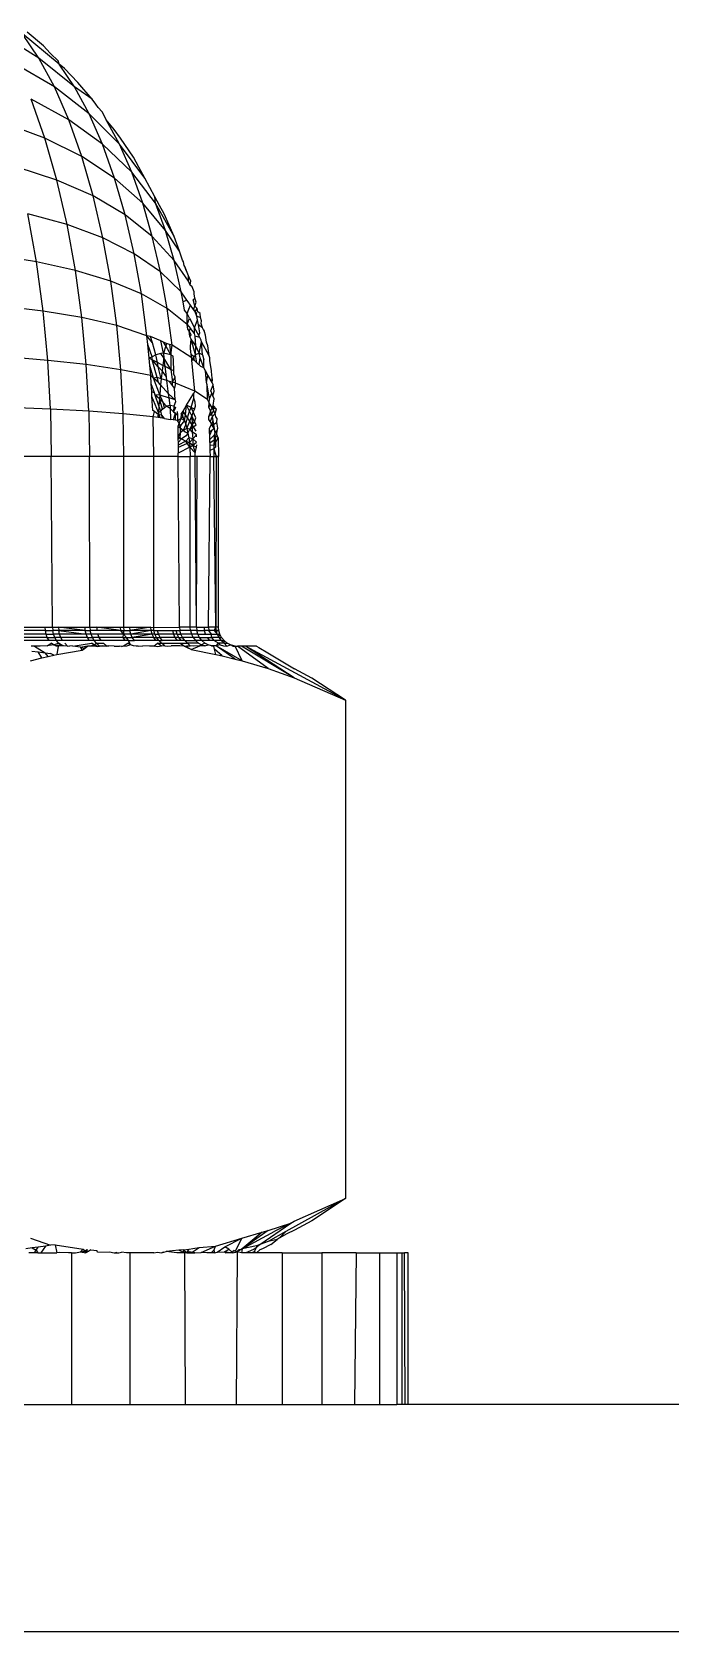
# Model space of a CAD drawing. Header units: millimetres. Extents: x 153 to 4750, y 92 to 3343.
# Drawn here: x 479.92 to 488.35, y 1073.62 to 1094.71 of the extents above; entities that cross this region are included whole.
import ezdxf

# ---------------------------------------------------------------- set-up
doc = ezdxf.new("R2010")
doc.units = ezdxf.units.MM

msp = doc.modelspace()

# ---------------------------------------------------------------- linework, layer by layer
for p, q in [((480.01, 1094.37), (479.487, 1094.692)), ((480.01, 1094.37), (479.791, 1094.692)), ((480.281, 1094.288), (479.791, 1094.692)), ((480.071, 1094.529), (479.857, 1094.713)), ((480.216, 1093.989), (480.01, 1094.37)), ((480.483, 1093.989), (480.01, 1094.37)), ((480.161, 1094.433), (480.071, 1094.529)), ((480.271, 1094.33), (480.161, 1094.433)), ((480.216, 1093.989), (479.706, 1094.288)), ((480.281, 1094.288), (480.271, 1094.33)), ((480.483, 1093.989), (480.281, 1094.288)), ((480.352, 1094.23), (480.281, 1094.288)), ((480.352, 1094.23), (480.524, 1094.047)), ((480.407, 1093.554), (480.216, 1093.989)), ((480.675, 1093.636), (480.216, 1093.989)), ((480.675, 1093.636), (480.483, 1093.989)), ((480.715, 1093.826), (480.483, 1093.989)), ((480.715, 1093.826), (480.524, 1094.047)), ((480.092, 1093.315), (479.909, 1093.826)), ((480.407, 1093.554), (479.909, 1093.826)), ((480.762, 1093.764), (480.715, 1093.826)), ((480.793, 1093.72), (480.762, 1093.764)), ((480.845, 1093.66), (480.793, 1093.72)), ((480.092, 1093.315), (479.559, 1093.511)), ((480.579, 1093.072), (480.407, 1093.554)), ((480.852, 1093.233), (480.407, 1093.554)), ((480.852, 1093.233), (480.675, 1093.636)), ((481.074, 1093.233), (480.675, 1093.636)), ((480.871, 1093.612), (480.845, 1093.66)), ((480.9, 1093.554), (480.871, 1093.612)), ((481.074, 1093.233), (480.9, 1093.554)), ((481.006, 1093.427), (480.9, 1093.554)), ((480.251, 1092.761), (480.092, 1093.315)), ((480.579, 1093.072), (480.092, 1093.315)), ((481.088, 1093.315), (481.006, 1093.427)), ((481.259, 1093.061), (481.088, 1093.315)), ((481.011, 1092.786), (480.852, 1093.233)), ((481.236, 1092.866), (480.852, 1093.233)), ((481.236, 1092.866), (481.074, 1093.233)), ((481.408, 1092.786), (481.074, 1093.233)), ((480.251, 1092.761), (479.726, 1092.932)), ((480.73, 1092.551), (480.579, 1093.072)), ((481.011, 1092.786), (480.579, 1093.072)), ((481.331, 1092.932), (481.259, 1093.061)), ((481.408, 1092.786), (481.331, 1092.932)), ((480.387, 1092.175), (480.251, 1092.761)), ((480.73, 1092.551), (480.251, 1092.761)), ((481.151, 1092.302), (481.011, 1092.786)), ((481.381, 1092.458), (481.011, 1092.786)), ((481.381, 1092.458), (481.236, 1092.866)), ((481.551, 1092.458), (481.236, 1092.866)), ((481.543, 1092.538), (481.408, 1092.786)), ((480.857, 1091.999), (480.73, 1092.551)), ((481.151, 1092.302), (480.73, 1092.551)), ((481.508, 1092.018), (481.381, 1092.458)), ((481.681, 1092.095), (481.381, 1092.458)), ((481.551, 1092.458), (481.543, 1092.538)), ((481.603, 1092.427), (481.543, 1092.538)), ((481.681, 1092.095), (481.551, 1092.458)), ((481.795, 1092.018), (481.551, 1092.458)), ((479.982, 1091.682), (479.868, 1092.318)), ((480.387, 1092.175), (479.868, 1092.318)), ((481.269, 1091.79), (481.151, 1092.302)), ((481.508, 1092.018), (481.151, 1092.302)), ((481.663, 1092.318), (481.603, 1092.427)), ((481.795, 1092.018), (481.663, 1092.318)), ((480.496, 1091.568), (480.387, 1092.175)), ((480.857, 1091.999), (480.387, 1092.175)), ((481.794, 1091.702), (481.681, 1092.095)), ((481.865, 1091.824), (481.681, 1092.095)), ((480.96, 1091.426), (480.857, 1091.999)), ((481.269, 1091.79), (480.857, 1091.999)), ((481.616, 1091.551), (481.508, 1092.018)), ((481.794, 1091.702), (481.508, 1092.018)), ((481.865, 1091.824), (481.795, 1092.018)), ((481.907, 1091.706), (481.865, 1091.824)), ((479.982, 1091.682), (479.43, 1091.77)), ((480.07, 1091.034), (479.982, 1091.682)), ((480.496, 1091.568), (479.982, 1091.682)), ((481.365, 1091.259), (481.269, 1091.79)), ((481.616, 1091.551), (481.269, 1091.79)), ((481.89, 1091.287), (481.794, 1091.702)), ((481.987, 1091.426), (481.794, 1091.702)), ((481.921, 1091.682), (481.907, 1091.706)), ((481.926, 1091.636), (481.921, 1091.682)), ((481.941, 1091.614), (481.926, 1091.636)), ((481.966, 1091.544), (481.941, 1091.614)), ((481.95, 1091.581), (481.941, 1091.614)), ((480.579, 1090.949), (480.496, 1091.568)), ((480.96, 1091.426), (480.496, 1091.568)), ((481.039, 1090.843), (480.96, 1091.426)), ((481.365, 1091.259), (480.96, 1091.426)), ((481.703, 1091.068), (481.616, 1091.551)), ((481.89, 1091.287), (481.616, 1091.551)), ((481.966, 1091.544), (481.95, 1091.581)), ((481.985, 1091.499), (481.966, 1091.544)), ((482.014, 1091.426), (481.985, 1091.499)), ((481.987, 1091.426), (481.985, 1091.499)), ((482.009, 1091.374), (481.987, 1091.426)), ((482.009, 1091.374), (482.014, 1091.426)), ((481.437, 1090.709), (481.365, 1091.259)), ((481.703, 1091.068), (481.365, 1091.259)), ((481.914, 1091.156), (481.89, 1091.287)), ((481.937, 1091.219), (481.89, 1091.287)), ((481.963, 1091.179), (481.937, 1091.219)), ((482.035, 1091.352), (482.009, 1091.374)), ((482.058, 1091.287), (482.035, 1091.352)), ((482.047, 1091.181), (482.069, 1091.202)), ((482.058, 1091.259), (482.058, 1091.287)), ((482.069, 1091.202), (482.058, 1091.259)), ((482.088, 1091.151), (482.069, 1091.202)), ((480.07, 1091.034), (479.52, 1091.1)), ((480.13, 1090.384), (480.07, 1091.034)), ((480.579, 1090.949), (480.07, 1091.034)), ((481.768, 1090.584), (481.703, 1091.068)), ((481.968, 1090.856), (481.703, 1091.068)), ((481.963, 1091.179), (481.914, 1091.156)), ((481.934, 1091.045), (481.914, 1091.156)), ((481.967, 1091.001), (481.934, 1091.045)), ((481.982, 1091.154), (481.963, 1091.179)), ((481.967, 1091.001), (481.99, 1091.06)), ((482, 1090.939), (481.967, 1091.001)), ((481.968, 1090.856), (481.967, 1091.001)), ((482.011, 1091.113), (481.982, 1091.154)), ((481.99, 1091.06), (482.011, 1091.113)), ((482.051, 1091.055), (482.011, 1091.113)), ((482.053, 1091.156), (482.047, 1091.181)), ((482.051, 1091.055), (482.07, 1091.1)), ((482.051, 1091.055), (482.074, 1091.022)), ((482.089, 1091.001), (482.051, 1091.055)), ((482.07, 1091.1), (482.053, 1091.156)), ((482.07, 1091.1), (482.088, 1091.151)), ((482.098, 1091.068), (482.07, 1091.1)), ((482.074, 1091.022), (482.098, 1091.068)), ((482.096, 1090.961), (482.074, 1091.022)), ((482.074, 1091.022), (482.089, 1091.001)), ((482.096, 1090.961), (482.089, 1091.001)), ((482.11, 1091.024), (482.098, 1091.068)), ((482.14, 1091.001), (482.11, 1091.024)), ((482.141, 1090.949), (482.14, 1091.001)), ((480.637, 1090.328), (480.579, 1090.949)), ((481.039, 1090.843), (480.579, 1090.949)), ((481.093, 1090.258), (481.039, 1090.843)), ((481.437, 1090.709), (481.039, 1090.843)), ((481.968, 1090.856), (482, 1090.939)), ((481.976, 1090.795), (481.968, 1090.856)), ((481.968, 1090.856), (482.011, 1090.803)), ((481.993, 1090.771), (481.976, 1090.795)), ((481.993, 1090.771), (482.011, 1090.803)), ((482.001, 1090.698), (481.993, 1090.771)), ((482.018, 1090.718), (481.993, 1090.771)), ((482, 1090.939), (482.066, 1090.814)), ((482.064, 1090.738), (482.011, 1090.803)), ((482.064, 1090.738), (482.066, 1090.814)), ((482.066, 1090.814), (482.104, 1090.918)), ((482.12, 1090.712), (482.066, 1090.814)), ((482.104, 1090.918), (482.096, 1090.961)), ((482.141, 1090.949), (482.096, 1090.961)), ((482.116, 1090.851), (482.104, 1090.918)), ((482.171, 1090.811), (482.116, 1090.851)), ((482.134, 1090.748), (482.116, 1090.851)), ((482.155, 1090.906), (482.141, 1090.949)), ((482.154, 1090.868), (482.155, 1090.906)), ((482.171, 1090.811), (482.154, 1090.868)), ((482.196, 1090.758), (482.171, 1090.811)), ((482.208, 1090.718), (482.19, 1090.786)), ((481.51, 1090.614), (481.437, 1090.709)), ((481.486, 1090.697), (481.437, 1090.709)), ((481.449, 1090.593), (481.437, 1090.709)), ((481.505, 1090.428), (481.449, 1090.593)), ((481.466, 1090.411), (481.449, 1090.593)), ((481.51, 1090.614), (481.486, 1090.697)), ((481.62, 1090.639), (481.486, 1090.697)), ((481.556, 1090.458), (481.51, 1090.614)), ((481.654, 1090.48), (481.62, 1090.639)), ((481.655, 1090.624), (481.62, 1090.639)), ((481.688, 1090.575), (481.654, 1090.48)), ((481.688, 1090.575), (481.655, 1090.624)), ((481.694, 1090.607), (481.655, 1090.624)), ((481.694, 1090.607), (481.688, 1090.575)), ((481.752, 1090.458), (481.688, 1090.575)), ((481.733, 1090.591), (481.694, 1090.607)), ((481.733, 1090.591), (481.752, 1090.458)), ((481.768, 1090.584), (481.733, 1090.591)), ((481.752, 1090.458), (481.768, 1090.584)), ((482.027, 1090.416), (481.768, 1090.584)), ((482.001, 1090.698), (482.018, 1090.718)), ((482.022, 1090.663), (482.001, 1090.698)), ((482.01, 1090.542), (482.012, 1090.568)), ((482.012, 1090.568), (482.022, 1090.663)), ((482.081, 1090.575), (482.022, 1090.663)), ((482.077, 1090.458), (482.022, 1090.663)), ((482.073, 1090.701), (482.064, 1090.738)), ((482.081, 1090.575), (482.073, 1090.701)), ((482.135, 1090.683), (482.073, 1090.701)), ((482.077, 1090.458), (482.081, 1090.575)), ((482.124, 1090.48), (482.081, 1090.575)), ((482.12, 1090.712), (482.134, 1090.748)), ((482.135, 1090.683), (482.12, 1090.712)), ((482.152, 1090.652), (482.12, 1090.712)), ((482.124, 1090.48), (482.156, 1090.626)), ((482.152, 1090.652), (482.135, 1090.683)), ((482.156, 1090.626), (482.152, 1090.652)), ((482.171, 1090.458), (482.156, 1090.626)), ((482.256, 1090.445), (482.156, 1090.626)), ((482.208, 1090.718), (482.196, 1090.758)), ((482.224, 1090.623), (482.208, 1090.718)), ((482.238, 1090.575), (482.224, 1090.623)), ((482.256, 1090.445), (482.238, 1090.575)), ((480.13, 1090.384), (479.582, 1090.428)), ((480.165, 1089.742), (480.13, 1090.384)), ((480.637, 1090.328), (480.13, 1090.384)), ((481.505, 1090.428), (481.466, 1090.411)), ((481.506, 1090.391), (481.466, 1090.411)), ((481.475, 1090.316), (481.466, 1090.411)), ((481.556, 1090.458), (481.505, 1090.428)), ((481.506, 1090.391), (481.505, 1090.428)), ((481.576, 1090.354), (481.506, 1090.391)), ((481.587, 1090.3), (481.506, 1090.391)), ((481.572, 1090.156), (481.506, 1090.391)), ((481.618, 1090.472), (481.556, 1090.458)), ((481.576, 1090.354), (481.556, 1090.458)), ((481.647, 1090.318), (481.576, 1090.354)), ((481.587, 1090.3), (481.576, 1090.354)), ((481.654, 1090.48), (481.618, 1090.472)), ((481.661, 1090.416), (481.618, 1090.472)), ((481.661, 1090.416), (481.647, 1090.318)), ((481.752, 1090.458), (481.654, 1090.48)), ((481.654, 1090.48), (481.661, 1090.416)), ((481.751, 1090.265), (481.661, 1090.416)), ((481.676, 1090.303), (481.661, 1090.416)), ((481.752, 1090.458), (481.751, 1090.265)), ((481.782, 1090.44), (481.752, 1090.458)), ((481.787, 1090.381), (481.782, 1090.44)), ((481.79, 1090.245), (481.787, 1090.381)), ((482.021, 1090.463), (482.01, 1090.542)), ((482.053, 1090.428), (482.021, 1090.463)), ((482.027, 1090.416), (482.021, 1090.463)), ((482.03, 1090.386), (482.027, 1090.416)), ((482.053, 1090.428), (482.03, 1090.386)), ((482.068, 1089.976), (482.03, 1090.386)), ((482.062, 1090.383), (482.03, 1090.386)), ((482.077, 1090.458), (482.053, 1090.428)), ((482.062, 1090.383), (482.053, 1090.428)), ((482.095, 1090.352), (482.062, 1090.383)), ((482.124, 1090.48), (482.077, 1090.458)), ((482.095, 1090.352), (482.077, 1090.458)), ((482.148, 1090.302), (482.095, 1090.352)), ((482.171, 1090.458), (482.124, 1090.48)), ((482.137, 1090.416), (482.124, 1090.48)), ((482.124, 1090.324), (482.137, 1090.416)), ((482.188, 1090.287), (482.137, 1090.416)), ((482.171, 1090.458), (482.188, 1090.39)), ((482.188, 1090.287), (482.188, 1090.39)), ((482.264, 1090.416), (482.256, 1090.445)), ((482.267, 1090.384), (482.264, 1090.416)), ((482.288, 1090.245), (482.267, 1090.384)), ((480.67, 1089.714), (480.637, 1090.328)), ((481.093, 1090.258), (480.637, 1090.328)), ((481.124, 1089.68), (481.093, 1090.258)), ((481.488, 1090.182), (481.093, 1090.258)), ((481.524, 1090.149), (481.475, 1090.316)), ((481.488, 1090.182), (481.475, 1090.316)), ((481.524, 1090.149), (481.488, 1090.182)), ((481.494, 1090.074), (481.488, 1090.182)), ((481.572, 1090.156), (481.524, 1090.149)), ((481.588, 1090.09), (481.524, 1090.149)), ((481.606, 1089.931), (481.524, 1090.149)), ((481.625, 1090.139), (481.572, 1090.156)), ((481.588, 1090.09), (481.572, 1090.156)), ((481.637, 1090.245), (481.587, 1090.3)), ((481.625, 1090.139), (481.587, 1090.3)), ((481.625, 1090.139), (481.617, 1090.063)), ((481.637, 1090.245), (481.625, 1090.139)), ((481.7, 1090.116), (481.625, 1090.139)), ((481.647, 1090.318), (481.637, 1090.245)), ((481.694, 1090.165), (481.637, 1090.245)), ((481.676, 1090.303), (481.647, 1090.318)), ((481.694, 1090.165), (481.676, 1090.303)), ((481.751, 1090.265), (481.676, 1090.303)), ((481.7, 1090.116), (481.694, 1090.165)), ((481.79, 1090.245), (481.751, 1090.265)), ((481.751, 1090.265), (481.772, 1090.094)), ((481.772, 1090.094), (481.807, 1090.166)), ((481.792, 1090.197), (481.79, 1090.245)), ((481.807, 1090.166), (481.792, 1090.197)), ((481.815, 1090.081), (481.807, 1090.166)), ((482.148, 1090.302), (482.124, 1090.324)), ((482.188, 1090.287), (482.148, 1090.302)), ((482.208, 1090.245), (482.188, 1090.287)), ((482.239, 1090.189), (482.208, 1090.245)), ((482.222, 1090.092), (482.208, 1090.245)), ((482.222, 1090.092), (482.239, 1090.189)), ((482.295, 1090.09), (482.239, 1090.189)), ((482.294, 1090.186), (482.288, 1090.245)), ((482.298, 1090.159), (482.294, 1090.186)), ((482.301, 1090.132), (482.294, 1090.186)), ((482.295, 1090.09), (482.298, 1090.159)), ((482.295, 1090.09), (482.301, 1090.132)), ((481.5, 1089.968), (481.494, 1090.074)), ((481.535, 1089.955), (481.494, 1090.074)), ((481.535, 1089.955), (481.5, 1089.968)), ((481.503, 1089.905), (481.5, 1089.968)), ((481.545, 1089.926), (481.535, 1089.955)), ((481.606, 1089.931), (481.545, 1089.926)), ((481.601, 1089.875), (481.545, 1089.926)), ((481.595, 1089.782), (481.545, 1089.926)), ((481.617, 1090.063), (481.588, 1090.09)), ((481.606, 1089.931), (481.601, 1089.875)), ((481.617, 1090.063), (481.606, 1089.931)), ((481.652, 1089.829), (481.606, 1089.931)), ((481.606, 1089.931), (481.729, 1089.889)), ((481.617, 1090.063), (481.722, 1089.943)), ((481.736, 1090.105), (481.7, 1090.116)), ((481.722, 1089.943), (481.7, 1090.116)), ((481.807, 1089.862), (481.722, 1089.943)), ((481.729, 1089.889), (481.722, 1089.943)), ((481.775, 1090.051), (481.736, 1090.105)), ((481.772, 1090.094), (481.736, 1090.105)), ((481.775, 1090.051), (481.772, 1090.094)), ((481.815, 1090.081), (481.772, 1090.094)), ((481.8, 1090.015), (481.775, 1090.051)), ((481.815, 1090.081), (481.8, 1090.015)), ((481.807, 1089.862), (481.8, 1090.015)), ((482.068, 1089.976), (481.815, 1090.081)), ((481.959, 1089.791), (482.053, 1089.95)), ((482.068, 1089.976), (482.053, 1089.95)), ((482.056, 1089.887), (482.053, 1089.95)), ((482.234, 1089.869), (482.068, 1089.976)), ((482.229, 1090.063), (482.222, 1090.092)), ((482.262, 1089.875), (482.229, 1090.063)), ((482.234, 1089.869), (482.229, 1090.063)), ((482.262, 1089.875), (482.291, 1089.953)), ((482.278, 1089.981), (482.308, 1090.063)), ((482.291, 1089.953), (482.278, 1089.981)), ((482.306, 1089.917), (482.291, 1089.953)), ((482.308, 1090.063), (482.295, 1090.09)), ((482.306, 1089.917), (482.324, 1089.976)), ((482.324, 1089.875), (482.306, 1089.917)), ((482.324, 1089.976), (482.308, 1090.063)), ((480.165, 1089.742), (479.618, 1089.764)), ((480.165, 1089.742), (480.176, 1089.116)), ((480.67, 1089.714), (480.165, 1089.742)), ((480.67, 1089.714), (480.681, 1089.116)), ((481.124, 1089.68), (480.67, 1089.714)), ((481.589, 1089.694), (481.503, 1089.905)), ((481.513, 1089.724), (481.503, 1089.905)), ((481.538, 1089.71), (481.513, 1089.724)), ((481.517, 1089.639), (481.538, 1089.71)), ((481.588, 1089.666), (481.538, 1089.71)), ((481.595, 1089.782), (481.589, 1089.694)), ((481.589, 1089.694), (481.619, 1089.714)), ((481.601, 1089.875), (481.595, 1089.782)), ((481.619, 1089.714), (481.595, 1089.782)), ((481.652, 1089.829), (481.601, 1089.875)), ((481.643, 1089.742), (481.601, 1089.875)), ((481.619, 1089.714), (481.643, 1089.742)), ((481.632, 1089.661), (481.619, 1089.714)), ((481.643, 1089.742), (481.668, 1089.764)), ((481.693, 1089.778), (481.652, 1089.829)), ((481.668, 1089.764), (481.652, 1089.829)), ((481.668, 1089.764), (481.693, 1089.778)), ((481.741, 1089.789), (481.693, 1089.778)), ((481.743, 1089.747), (481.693, 1089.778)), ((481.741, 1089.789), (481.729, 1089.889)), ((481.807, 1089.862), (481.729, 1089.889)), ((481.79, 1089.778), (481.741, 1089.789)), ((481.741, 1089.789), (481.743, 1089.747)), ((481.743, 1089.747), (481.749, 1089.606)), ((481.787, 1089.706), (481.743, 1089.747)), ((481.79, 1089.778), (481.787, 1089.706)), ((481.814, 1089.764), (481.787, 1089.706)), ((481.787, 1089.706), (481.81, 1089.686)), ((481.838, 1089.66), (481.787, 1089.706)), ((481.813, 1089.837), (481.79, 1089.778)), ((481.79, 1089.778), (481.814, 1089.764)), ((481.807, 1089.862), (481.813, 1089.837)), ((481.835, 1089.708), (481.838, 1089.66)), ((481.889, 1089.673), (481.914, 1089.714)), ((481.909, 1089.639), (481.914, 1089.714)), ((481.914, 1089.714), (481.959, 1089.791)), ((481.946, 1089.666), (481.914, 1089.714)), ((481.946, 1089.666), (481.959, 1089.791)), ((482.019, 1089.763), (481.959, 1089.791)), ((481.996, 1089.715), (481.959, 1089.791)), ((481.972, 1089.626), (481.996, 1089.715)), ((481.996, 1089.715), (482.019, 1089.763)), ((482.027, 1089.651), (481.996, 1089.715)), ((482.019, 1089.763), (482.056, 1089.887)), ((482.062, 1089.742), (482.019, 1089.763)), ((482.046, 1089.703), (482.019, 1089.763)), ((482.062, 1089.742), (482.046, 1089.703)), ((482.073, 1089.834), (482.056, 1089.887)), ((482.062, 1089.742), (482.075, 1089.78)), ((482.075, 1089.78), (482.073, 1089.834)), ((482.258, 1089.825), (482.234, 1089.869)), ((482.275, 1089.714), (482.251, 1089.646)), ((482.252, 1089.764), (482.258, 1089.825)), ((482.252, 1089.764), (482.271, 1089.802)), ((482.252, 1089.764), (482.275, 1089.714)), ((482.258, 1089.825), (482.262, 1089.875)), ((482.271, 1089.802), (482.258, 1089.825)), ((482.295, 1089.759), (482.271, 1089.802)), ((482.275, 1089.714), (482.295, 1089.759)), ((482.275, 1089.714), (482.287, 1089.68)), ((482.287, 1089.68), (482.319, 1089.715)), ((482.295, 1089.759), (482.308, 1089.79)), ((482.352, 1089.742), (482.295, 1089.759)), ((482.319, 1089.715), (482.295, 1089.759)), ((482.308, 1089.79), (482.324, 1089.875)), ((482.319, 1089.715), (482.308, 1089.79)), ((482.352, 1089.742), (482.308, 1089.79)), ((482.336, 1089.683), (482.319, 1089.715)), ((482.336, 1089.683), (482.352, 1089.742)), ((481.134, 1089.116), (481.124, 1089.68)), ((481.517, 1089.639), (481.124, 1089.68)), ((481.527, 1089.116), (481.517, 1089.639)), ((481.586, 1089.629), (481.517, 1089.639)), ((481.586, 1089.629), (481.589, 1089.694)), ((481.588, 1089.666), (481.586, 1089.629)), ((481.612, 1089.625), (481.586, 1089.629)), ((481.588, 1089.666), (481.589, 1089.694)), ((481.632, 1089.661), (481.588, 1089.666)), ((481.612, 1089.625), (481.589, 1089.694)), ((481.642, 1089.621), (481.612, 1089.625)), ((481.642, 1089.621), (481.632, 1089.661)), ((481.668, 1089.617), (481.632, 1089.661)), ((481.668, 1089.617), (481.642, 1089.621)), ((481.668, 1089.617), (481.749, 1089.606)), ((481.784, 1089.6), (481.749, 1089.606)), ((481.81, 1089.686), (481.784, 1089.6)), ((481.842, 1089.592), (481.784, 1089.6)), ((481.81, 1089.686), (481.811, 1089.597)), ((481.81, 1089.686), (481.838, 1089.66)), ((481.838, 1089.66), (481.842, 1089.592)), ((481.842, 1089.592), (481.885, 1089.618)), ((481.862, 1089.554), (481.842, 1089.592)), ((481.862, 1089.554), (481.843, 1089.513)), ((481.877, 1089.491), (481.843, 1089.513)), ((481.843, 1089.513), (481.846, 1089.375)), ((481.885, 1089.618), (481.862, 1089.554)), ((481.862, 1089.554), (481.877, 1089.491)), ((481.879, 1089.524), (481.877, 1089.491)), ((481.93, 1089.592), (481.879, 1089.524)), ((481.889, 1089.673), (481.885, 1089.618)), ((481.909, 1089.639), (481.885, 1089.618)), ((481.93, 1089.592), (481.885, 1089.618)), ((481.889, 1089.673), (481.909, 1089.639)), ((481.909, 1089.639), (481.93, 1089.592)), ((481.948, 1089.54), (481.914, 1089.459)), ((481.93, 1089.592), (481.946, 1089.666)), ((481.93, 1089.592), (481.948, 1089.54)), ((481.972, 1089.626), (481.946, 1089.666)), ((481.948, 1089.54), (481.972, 1089.626)), ((481.948, 1089.54), (481.964, 1089.484)), ((481.964, 1089.484), (482.001, 1089.582)), ((482.001, 1089.582), (481.972, 1089.626)), ((482.001, 1089.582), (482.027, 1089.651)), ((482.033, 1089.533), (482.001, 1089.582)), ((482.004, 1089.476), (482.084, 1089.534)), ((482.004, 1089.476), (482.033, 1089.533)), ((482.046, 1089.703), (482.027, 1089.651)), ((482.065, 1089.573), (482.027, 1089.651)), ((482.027, 1089.651), (482.033, 1089.533)), ((482.033, 1089.533), (482.065, 1089.573)), ((482.033, 1089.533), (482.033, 1089.442)), ((482.087, 1089.451), (482.033, 1089.533)), ((482.081, 1089.625), (482.046, 1089.703)), ((482.065, 1089.573), (482.081, 1089.625)), ((482.084, 1089.534), (482.065, 1089.573)), ((482.251, 1089.646), (482.287, 1089.68)), ((482.253, 1089.604), (482.251, 1089.646)), ((482.269, 1089.577), (482.253, 1089.604)), ((482.288, 1089.544), (482.257, 1089.487)), ((482.297, 1089.639), (482.269, 1089.577)), ((482.288, 1089.544), (482.269, 1089.577)), ((482.287, 1089.68), (482.297, 1089.639)), ((482.307, 1089.592), (482.288, 1089.544)), ((482.323, 1089.484), (482.288, 1089.544)), ((482.316, 1089.54), (482.288, 1089.544)), ((482.297, 1089.639), (482.336, 1089.683)), ((482.297, 1089.639), (482.307, 1089.592)), ((482.307, 1089.592), (482.316, 1089.54)), ((482.31, 1089.507), (482.316, 1089.54)), ((482.323, 1089.484), (482.31, 1089.507)), ((482.316, 1089.54), (482.357, 1089.567)), ((482.316, 1089.54), (482.323, 1089.484)), ((482.345, 1089.637), (482.336, 1089.683)), ((482.363, 1089.618), (482.345, 1089.637)), ((482.357, 1089.567), (482.363, 1089.618)), ((482.371, 1089.491), (482.357, 1089.567)), ((481.874, 1089.426), (481.846, 1089.375)), ((481.846, 1089.375), (481.871, 1089.364)), ((481.846, 1089.375), (481.846, 1089.345)), ((481.846, 1089.345), (481.871, 1089.364)), ((481.846, 1089.345), (481.847, 1089.301)), ((481.894, 1089.351), (481.847, 1089.301)), ((481.847, 1089.301), (481.848, 1089.264)), ((481.95, 1089.319), (481.848, 1089.264)), ((481.997, 1089.301), (481.848, 1089.233)), ((481.874, 1089.426), (481.871, 1089.364)), ((481.871, 1089.364), (481.894, 1089.351)), ((481.877, 1089.491), (481.874, 1089.426)), ((481.914, 1089.459), (481.874, 1089.426)), ((481.914, 1089.459), (481.877, 1089.491)), ((481.952, 1089.387), (481.894, 1089.351)), ((481.894, 1089.351), (481.95, 1089.319)), ((481.964, 1089.484), (481.914, 1089.459)), ((481.939, 1089.437), (481.914, 1089.459)), ((481.978, 1089.425), (481.939, 1089.437)), ((481.989, 1089.364), (481.95, 1089.319)), ((481.95, 1089.319), (481.997, 1089.301)), ((482.003, 1089.238), (481.95, 1089.319)), ((481.978, 1089.425), (481.952, 1089.387)), ((481.964, 1089.484), (481.978, 1089.425)), ((482.004, 1089.476), (481.964, 1089.484)), ((481.978, 1089.425), (482.004, 1089.476)), ((481.978, 1089.425), (481.989, 1089.364)), ((481.989, 1089.364), (481.997, 1089.301)), ((482.041, 1089.348), (481.989, 1089.364)), ((481.997, 1089.301), (482.041, 1089.348)), ((481.997, 1089.301), (482.003, 1089.238)), ((481.997, 1089.301), (482.042, 1089.267)), ((482.033, 1089.442), (482.004, 1089.476)), ((482.033, 1089.442), (482.041, 1089.348)), ((482.089, 1089.4), (482.033, 1089.442)), ((482.041, 1089.348), (482.089, 1089.4)), ((482.041, 1089.348), (482.042, 1089.267)), ((482.092, 1089.303), (482.041, 1089.348)), ((482.042, 1089.267), (482.092, 1089.303)), ((482.09, 1089.374), (482.089, 1089.4)), ((482.257, 1089.487), (482.259, 1089.441)), ((482.259, 1089.441), (482.291, 1089.462)), ((482.259, 1089.441), (482.26, 1089.395)), ((482.291, 1089.462), (482.26, 1089.395)), ((482.26, 1089.395), (482.262, 1089.336)), ((482.322, 1089.398), (482.262, 1089.336)), ((482.262, 1089.336), (482.264, 1089.293)), ((482.262, 1089.336), (482.265, 1089.26)), ((482.322, 1089.33), (482.264, 1089.293)), ((482.264, 1089.293), (482.266, 1089.234)), ((482.264, 1089.293), (482.265, 1089.26)), ((482.291, 1089.462), (482.323, 1089.484)), ((482.322, 1089.33), (482.321, 1089.265)), ((482.339, 1089.301), (482.321, 1089.265)), ((482.33, 1089.425), (482.322, 1089.398)), ((482.322, 1089.398), (482.322, 1089.33)), ((482.377, 1089.364), (482.322, 1089.398)), ((482.335, 1089.364), (482.322, 1089.398)), ((482.335, 1089.364), (482.322, 1089.33)), ((482.339, 1089.301), (482.322, 1089.33)), ((482.323, 1089.484), (482.33, 1089.425)), ((482.33, 1089.425), (482.365, 1089.457)), ((482.33, 1089.425), (482.335, 1089.364)), ((482.335, 1089.364), (482.339, 1089.301)), ((482.339, 1089.301), (482.377, 1089.364)), ((482.339, 1089.301), (482.342, 1089.238)), ((482.357, 1089.408), (482.365, 1089.457)), ((482.377, 1089.364), (482.357, 1089.408)), ((482.365, 1089.457), (482.371, 1089.491)), ((482.377, 1089.364), (482.381, 1089.116)), ((480.176, 1089.116), (479.63, 1089.116)), ((480.193, 1086.866), (480.176, 1089.116)), ((480.681, 1089.116), (480.176, 1089.116)), ((480.686, 1086.866), (480.681, 1089.116)), ((481.134, 1089.116), (480.681, 1089.116)), ((481.134, 1086.866), (481.134, 1089.116)), ((481.527, 1089.116), (481.134, 1089.116)), ((481.527, 1086.86), (481.527, 1089.116)), ((481.85, 1089.116), (481.527, 1089.116)), ((481.848, 1089.264), (481.848, 1089.233)), ((481.848, 1089.233), (481.85, 1089.158)), ((482.003, 1089.238), (481.85, 1089.158)), ((481.85, 1089.116), (481.85, 1089.158)), ((481.867, 1086.866), (481.85, 1089.116)), ((481.85, 1089.116), (482.008, 1089.116)), ((482.003, 1089.238), (482.042, 1089.267)), ((482.003, 1089.238), (482.008, 1089.116)), ((482.072, 1089.166), (482.003, 1089.238)), ((482.008, 1086.866), (482.008, 1089.116)), ((482.073, 1089.116), (482.008, 1089.116)), ((482.042, 1089.267), (482.072, 1089.166)), ((482.042, 1089.267), (482.092, 1089.238)), ((482.072, 1089.166), (482.092, 1089.238)), ((482.073, 1089.116), (482.072, 1089.166)), ((482.09, 1086.866), (482.073, 1089.116)), ((482.099, 1089.116), (482.073, 1089.116)), ((482.09, 1086.866), (482.099, 1089.116)), ((482.092, 1089.238), (482.094, 1089.271)), ((482.27, 1089.116), (482.099, 1089.116)), ((482.247, 1086.866), (482.27, 1089.116)), ((482.321, 1089.265), (482.265, 1089.26)), ((482.265, 1089.26), (482.268, 1089.193)), ((482.265, 1089.26), (482.266, 1089.234)), ((482.266, 1089.234), (482.268, 1089.193)), ((482.321, 1089.215), (482.268, 1089.193)), ((482.268, 1089.193), (482.27, 1089.116)), ((482.27, 1089.116), (482.32, 1089.116)), ((482.321, 1089.215), (482.32, 1089.116)), ((482.344, 1086.866), (482.32, 1089.116)), ((482.32, 1089.116), (482.381, 1089.116)), ((482.32, 1089.116), (482.351, 1089.116)), ((482.321, 1089.265), (482.321, 1089.215)), ((482.342, 1089.238), (482.321, 1089.215)), ((482.321, 1089.215), (482.351, 1089.116)), ((482.351, 1089.116), (482.344, 1086.866)), ((482.381, 1089.116), (482.351, 1089.116)), ((482.381, 1086.866), (482.381, 1089.116)), ((479.709, 1086.866), (480.095, 1086.866)), ((480.098, 1086.82), (479.711, 1086.82)), ((480.107, 1086.774), (479.72, 1086.774)), ((480.098, 1086.82), (480.095, 1086.866)), ((480.095, 1086.866), (480.193, 1086.866)), ((480.107, 1086.774), (480.098, 1086.82)), ((480.098, 1086.82), (480.196, 1086.82)), ((480.123, 1086.729), (480.107, 1086.774)), ((480.107, 1086.774), (480.205, 1086.774)), ((480.193, 1086.866), (480.196, 1086.82)), ((480.193, 1086.866), (480.273, 1086.866)), ((480.205, 1086.774), (480.196, 1086.82)), ((480.276, 1086.82), (480.196, 1086.82)), ((480.222, 1086.729), (480.205, 1086.774)), ((480.285, 1086.774), (480.205, 1086.774)), ((480.273, 1086.866), (480.276, 1086.82)), ((480.273, 1086.866), (480.621, 1086.866)), ((480.624, 1086.82), (480.273, 1086.866)), ((480.285, 1086.774), (480.276, 1086.82)), ((480.624, 1086.82), (480.276, 1086.82)), ((480.276, 1086.82), (480.634, 1086.774)), ((480.302, 1086.729), (480.285, 1086.774)), ((480.634, 1086.774), (480.285, 1086.774)), ((480.624, 1086.82), (480.621, 1086.866)), ((480.621, 1086.866), (480.686, 1086.866)), ((480.624, 1086.82), (480.69, 1086.82)), ((480.634, 1086.774), (480.624, 1086.82)), ((480.652, 1086.729), (480.634, 1086.774)), ((480.7, 1086.774), (480.634, 1086.774)), ((480.686, 1086.866), (480.69, 1086.82)), ((480.686, 1086.866), (480.775, 1086.866)), ((480.7, 1086.774), (480.69, 1086.82)), ((480.778, 1086.82), (480.69, 1086.82)), ((480.718, 1086.729), (480.7, 1086.774)), ((480.789, 1086.774), (480.7, 1086.774)), ((480.775, 1086.866), (480.778, 1086.82)), ((480.775, 1086.866), (481.089, 1086.866)), ((481.092, 1086.82), (480.775, 1086.866)), ((481.092, 1086.82), (480.778, 1086.82)), ((480.807, 1086.729), (480.789, 1086.774)), ((481.128, 1086.774), (480.789, 1086.774)), ((481.092, 1086.82), (481.089, 1086.866)), ((481.089, 1086.866), (481.134, 1086.866)), ((481.128, 1086.774), (481.092, 1086.82)), ((481.092, 1086.82), (481.138, 1086.82)), ((481.123, 1086.729), (481.128, 1086.774)), ((481.128, 1086.774), (481.138, 1086.82)), ((481.224, 1086.774), (481.128, 1086.774)), ((481.168, 1086.729), (481.128, 1086.774)), ((481.138, 1086.82), (481.134, 1086.866)), ((481.134, 1086.866), (481.209, 1086.866)), ((481.138, 1086.82), (481.213, 1086.82)), ((481.209, 1086.866), (481.213, 1086.82)), ((481.209, 1086.866), (481.49, 1086.866)), ((481.49, 1086.866), (481.213, 1086.82)), ((481.224, 1086.774), (481.213, 1086.82)), ((481.494, 1086.82), (481.213, 1086.82)), ((481.494, 1086.82), (481.224, 1086.774)), ((481.244, 1086.729), (481.224, 1086.774)), ((481.506, 1086.774), (481.224, 1086.774)), ((481.506, 1086.774), (481.244, 1086.729)), ((481.49, 1086.866), (481.527, 1086.86)), ((481.494, 1086.82), (481.49, 1086.866)), ((481.506, 1086.774), (481.494, 1086.82)), ((481.53, 1086.82), (481.494, 1086.82)), ((481.526, 1086.729), (481.506, 1086.774)), ((481.542, 1086.774), (481.506, 1086.774)), ((481.527, 1086.86), (481.867, 1086.866)), ((481.53, 1086.82), (481.527, 1086.86)), ((481.542, 1086.774), (481.53, 1086.82)), ((481.53, 1086.82), (481.577, 1086.82)), ((481.563, 1086.729), (481.542, 1086.774)), ((481.542, 1086.774), (481.589, 1086.774)), ((481.589, 1086.774), (481.577, 1086.82)), ((481.577, 1086.82), (481.773, 1086.82)), ((481.61, 1086.729), (481.589, 1086.774)), ((481.785, 1086.774), (481.589, 1086.774)), ((481.773, 1086.82), (481.785, 1086.774)), ((481.773, 1086.82), (481.823, 1086.82)), ((481.785, 1086.774), (481.806, 1086.729)), ((481.836, 1086.774), (481.785, 1086.774)), ((481.836, 1086.774), (481.823, 1086.82)), ((481.823, 1086.82), (481.871, 1086.82)), ((481.857, 1086.729), (481.836, 1086.774)), ((481.836, 1086.774), (481.883, 1086.774)), ((481.867, 1086.866), (481.871, 1086.82)), ((482.008, 1086.866), (481.867, 1086.866)), ((481.883, 1086.774), (481.871, 1086.82)), ((482.012, 1086.82), (481.871, 1086.82)), ((481.905, 1086.729), (481.883, 1086.774)), ((482.024, 1086.774), (481.883, 1086.774)), ((482.09, 1086.866), (482.008, 1086.866)), ((482.012, 1086.82), (482.008, 1086.866)), ((482.012, 1086.82), (482.024, 1086.774)), ((482.094, 1086.82), (482.012, 1086.82)), ((482.024, 1086.774), (482.047, 1086.729)), ((482.107, 1086.774), (482.024, 1086.774)), ((482.09, 1086.866), (482.094, 1086.82)), ((482.09, 1086.866), (482.194, 1086.866)), ((482.094, 1086.82), (482.198, 1086.82)), ((482.107, 1086.774), (482.094, 1086.82)), ((482.129, 1086.729), (482.107, 1086.774)), ((482.107, 1086.774), (482.211, 1086.774)), ((482.198, 1086.82), (482.194, 1086.866)), ((482.194, 1086.866), (482.247, 1086.866)), ((482.211, 1086.774), (482.198, 1086.82)), ((482.251, 1086.82), (482.198, 1086.82)), ((482.211, 1086.774), (482.288, 1086.774)), ((482.247, 1086.866), (482.251, 1086.82)), ((482.344, 1086.866), (482.247, 1086.866)), ((482.324, 1086.82), (482.251, 1086.82)), ((482.288, 1086.774), (482.251, 1086.82)), ((482.287, 1086.729), (482.288, 1086.774)), ((482.288, 1086.774), (482.362, 1086.774)), ((482.324, 1086.82), (482.344, 1086.866)), ((482.324, 1086.82), (482.356, 1086.82)), ((482.385, 1086.82), (482.324, 1086.82)), ((482.324, 1086.82), (482.362, 1086.774)), ((482.381, 1086.866), (482.344, 1086.866)), ((482.356, 1086.82), (482.344, 1086.866)), ((482.356, 1086.82), (482.385, 1086.82)), ((482.362, 1086.774), (482.356, 1086.82)), ((482.362, 1086.774), (482.385, 1086.729)), ((482.362, 1086.774), (482.399, 1086.774)), ((482.385, 1086.82), (482.381, 1086.866)), ((482.399, 1086.774), (482.385, 1086.82)), ((482.385, 1086.729), (482.399, 1086.774)), ((482.422, 1086.729), (482.399, 1086.774)), ((480.123, 1086.729), (479.735, 1086.729)), ((480.146, 1086.689), (479.756, 1086.689)), ((479.953, 1086.616), (479.91, 1086.616)), ((479.921, 1086.55), (480.001, 1086.54)), ((480.031, 1086.616), (479.953, 1086.616)), ((479.953, 1086.616), (480.097, 1086.526)), ((480.12, 1086.618), (480.031, 1086.616)), ((480.12, 1086.618), (480.173, 1086.656)), ((480.205, 1086.633), (480.12, 1086.618)), ((480.146, 1086.689), (480.123, 1086.729)), ((480.123, 1086.729), (480.222, 1086.729)), ((480.245, 1086.689), (480.146, 1086.689)), ((480.205, 1086.633), (480.173, 1086.656)), ((480.205, 1086.633), (480.273, 1086.656)), ((480.237, 1086.62), (480.205, 1086.633)), ((480.205, 1086.633), (480.268, 1086.616)), ((480.245, 1086.689), (480.222, 1086.729)), ((480.302, 1086.729), (480.222, 1086.729)), ((480.305, 1086.633), (480.237, 1086.62)), ((480.237, 1086.62), (480.268, 1086.616)), ((480.273, 1086.656), (480.245, 1086.689)), ((480.325, 1086.689), (480.245, 1086.689)), ((480.268, 1086.616), (480.248, 1086.506)), ((480.248, 1086.506), (480.584, 1086.564)), ((480.268, 1086.616), (480.305, 1086.633)), ((480.338, 1086.62), (480.268, 1086.616)), ((480.305, 1086.633), (480.273, 1086.656)), ((480.325, 1086.689), (480.302, 1086.729)), ((480.652, 1086.729), (480.302, 1086.729)), ((480.338, 1086.62), (480.305, 1086.633)), ((480.677, 1086.689), (480.325, 1086.689)), ((480.39, 1086.616), (480.338, 1086.62)), ((480.39, 1086.616), (480.354, 1086.656)), ((480.39, 1086.616), (480.42, 1086.62)), ((480.46, 1086.616), (480.42, 1086.62)), ((480.46, 1086.616), (480.708, 1086.656)), ((480.56, 1086.603), (480.46, 1086.616)), ((480.56, 1086.603), (480.632, 1086.616)), ((480.609, 1086.581), (480.56, 1086.603)), ((480.584, 1086.564), (480.56, 1086.603)), ((480.584, 1086.564), (480.609, 1086.581)), ((480.609, 1086.581), (480.658, 1086.618)), ((480.632, 1086.616), (480.609, 1086.581)), ((480.632, 1086.616), (480.658, 1086.618)), ((480.677, 1086.689), (480.652, 1086.729)), ((480.652, 1086.729), (480.718, 1086.729)), ((480.658, 1086.618), (480.692, 1086.62)), ((480.743, 1086.689), (480.677, 1086.689)), ((480.692, 1086.62), (480.742, 1086.633)), ((480.692, 1086.62), (480.762, 1086.617)), ((480.742, 1086.633), (480.708, 1086.656)), ((480.743, 1086.689), (480.718, 1086.729)), ((480.807, 1086.729), (480.718, 1086.729)), ((480.742, 1086.633), (480.774, 1086.656)), ((480.788, 1086.609), (480.742, 1086.633)), ((480.774, 1086.656), (480.743, 1086.689)), ((480.832, 1086.689), (480.743, 1086.689)), ((480.762, 1086.617), (480.788, 1086.609)), ((480.812, 1086.616), (480.774, 1086.656)), ((480.774, 1086.656), (480.864, 1086.656)), ((480.845, 1086.62), (480.788, 1086.609)), ((480.788, 1086.609), (480.812, 1086.616)), ((480.832, 1086.689), (480.807, 1086.729)), ((481.123, 1086.729), (480.807, 1086.729)), ((480.845, 1086.62), (480.812, 1086.616)), ((480.88, 1086.616), (480.812, 1086.616)), ((481.15, 1086.689), (480.832, 1086.689)), ((480.88, 1086.616), (480.845, 1086.62)), ((480.845, 1086.62), (480.909, 1086.616)), ((480.909, 1086.616), (480.864, 1086.656)), ((480.936, 1086.62), (480.88, 1086.616)), ((480.909, 1086.616), (480.88, 1086.616)), ((480.909, 1086.616), (480.936, 1086.62)), ((481.004, 1086.616), (480.936, 1086.62)), ((481.004, 1086.616), (481.073, 1086.616)), ((481.103, 1086.609), (481.073, 1086.616)), ((481.103, 1086.609), (481.129, 1086.618)), ((481.168, 1086.616), (481.103, 1086.609)), ((481.15, 1086.689), (481.123, 1086.729)), ((481.123, 1086.729), (481.168, 1086.729)), ((481.129, 1086.618), (481.183, 1086.656)), ((481.196, 1086.689), (481.15, 1086.689)), ((481.196, 1086.689), (481.168, 1086.729)), ((481.168, 1086.729), (481.244, 1086.729)), ((481.22, 1086.633), (481.168, 1086.616)), ((481.22, 1086.633), (481.183, 1086.656)), ((481.22, 1086.633), (481.196, 1086.689)), ((481.196, 1086.689), (481.271, 1086.689)), ((481.258, 1086.62), (481.22, 1086.633)), ((481.271, 1086.689), (481.244, 1086.729)), ((481.526, 1086.729), (481.244, 1086.729)), ((481.296, 1086.616), (481.258, 1086.62)), ((481.322, 1086.616), (481.258, 1086.62)), ((481.555, 1086.689), (481.271, 1086.689)), ((481.322, 1086.616), (481.296, 1086.616)), ((481.322, 1086.616), (481.382, 1086.62)), ((481.471, 1086.617), (481.382, 1086.62)), ((481.529, 1086.616), (481.471, 1086.617)), ((481.555, 1086.689), (481.526, 1086.729)), ((481.526, 1086.729), (481.563, 1086.729)), ((481.529, 1086.616), (481.574, 1086.656)), ((481.578, 1086.606), (481.529, 1086.616)), ((481.592, 1086.689), (481.555, 1086.689)), ((481.592, 1086.689), (481.563, 1086.729)), ((481.563, 1086.729), (481.61, 1086.729)), ((481.631, 1086.616), (481.574, 1086.656)), ((481.574, 1086.656), (481.627, 1086.656)), ((481.631, 1086.616), (481.578, 1086.606)), ((481.627, 1086.656), (481.592, 1086.689)), ((481.592, 1086.689), (481.639, 1086.689)), ((481.639, 1086.689), (481.61, 1086.729)), ((481.806, 1086.729), (481.61, 1086.729)), ((481.671, 1086.62), (481.627, 1086.656)), ((481.627, 1086.656), (481.873, 1086.656)), ((481.671, 1086.62), (481.631, 1086.616)), ((481.836, 1086.689), (481.639, 1086.689)), ((481.671, 1086.62), (481.711, 1086.616)), ((481.711, 1086.616), (481.756, 1086.62)), ((481.872, 1086.618), (481.756, 1086.62)), ((481.806, 1086.729), (481.836, 1086.689)), ((481.857, 1086.729), (481.806, 1086.729)), ((481.887, 1086.689), (481.836, 1086.689)), ((481.887, 1086.689), (481.857, 1086.729)), ((481.857, 1086.729), (481.905, 1086.729)), ((481.931, 1086.616), (481.872, 1086.618)), ((481.873, 1086.656), (481.931, 1086.616)), ((481.873, 1086.656), (481.972, 1086.656)), ((481.935, 1086.689), (481.887, 1086.689)), ((481.935, 1086.689), (481.905, 1086.729)), ((482.047, 1086.729), (481.905, 1086.729)), ((481.931, 1086.616), (481.957, 1086.62)), ((481.931, 1086.616), (481.982, 1086.619)), ((481.931, 1086.616), (481.986, 1086.587)), ((481.972, 1086.656), (481.935, 1086.689)), ((481.935, 1086.689), (482.077, 1086.689)), ((481.957, 1086.62), (482.009, 1086.62)), ((481.986, 1086.587), (481.957, 1086.62)), ((482.115, 1086.656), (481.972, 1086.656)), ((482.009, 1086.62), (481.972, 1086.656)), ((481.982, 1086.619), (482.009, 1086.62)), ((482.021, 1086.57), (481.986, 1086.587)), ((482.047, 1086.616), (482.009, 1086.62)), ((482.021, 1086.57), (482.134, 1086.618)), ((482.021, 1086.57), (482.346, 1086.505)), ((482.047, 1086.729), (482.077, 1086.689)), ((482.129, 1086.729), (482.047, 1086.729)), ((482.134, 1086.618), (482.047, 1086.616)), ((482.077, 1086.689), (482.115, 1086.656)), ((482.16, 1086.689), (482.077, 1086.689)), ((482.115, 1086.656), (482.158, 1086.633)), ((482.16, 1086.689), (482.129, 1086.729)), ((482.129, 1086.729), (482.234, 1086.729)), ((482.158, 1086.633), (482.134, 1086.618)), ((482.202, 1086.62), (482.134, 1086.618)), ((482.199, 1086.656), (482.158, 1086.633)), ((482.158, 1086.633), (482.202, 1086.62)), ((482.199, 1086.656), (482.16, 1086.689)), ((482.265, 1086.689), (482.16, 1086.689)), ((482.242, 1086.633), (482.199, 1086.656)), ((482.202, 1086.62), (482.242, 1086.633)), ((482.265, 1086.689), (482.234, 1086.729)), ((482.234, 1086.729), (482.287, 1086.729)), ((482.287, 1086.62), (482.242, 1086.633)), ((482.319, 1086.689), (482.265, 1086.689)), ((482.287, 1086.729), (482.319, 1086.689)), ((482.385, 1086.729), (482.287, 1086.729)), ((482.287, 1086.62), (482.321, 1086.616)), ((482.351, 1086.618), (482.287, 1086.62)), ((482.417, 1086.689), (482.319, 1086.689)), ((482.382, 1086.656), (482.319, 1086.689)), ((482.351, 1086.618), (482.321, 1086.616)), ((482.326, 1086.576), (482.321, 1086.616)), ((482.427, 1086.486), (482.326, 1086.576)), ((482.346, 1086.505), (482.326, 1086.576)), ((482.351, 1086.618), (482.382, 1086.656)), ((482.402, 1086.633), (482.351, 1086.618)), ((482.599, 1086.445), (482.351, 1086.618)), ((482.692, 1086.423), (482.351, 1086.618)), ((482.457, 1086.656), (482.382, 1086.656)), ((482.402, 1086.633), (482.382, 1086.656)), ((482.385, 1086.729), (482.417, 1086.689)), ((482.385, 1086.729), (482.422, 1086.729)), ((482.402, 1086.633), (482.448, 1086.62)), ((482.417, 1086.689), (482.457, 1086.656)), ((482.417, 1086.689), (482.454, 1086.689)), ((482.454, 1086.689), (482.422, 1086.729)), ((482.448, 1086.62), (482.492, 1086.616)), ((482.494, 1086.656), (482.454, 1086.689)), ((482.457, 1086.656), (482.454, 1086.689)), ((482.457, 1086.656), (482.492, 1086.616)), ((482.457, 1086.656), (482.494, 1086.656)), ((482.492, 1086.616), (482.539, 1086.633)), ((482.539, 1086.633), (482.494, 1086.656)), ((482.6, 1086.616), (482.539, 1086.633)), ((482.571, 1086.616), (482.539, 1086.633)), ((482.6, 1086.616), (482.571, 1086.616)), ((482.571, 1086.616), (482.63, 1086.616)), ((482.6, 1086.616), (482.63, 1086.616)), ((482.692, 1086.423), (482.6, 1086.616)), ((482.682, 1086.616), (482.63, 1086.616)), ((483.036, 1086.319), (482.63, 1086.616)), ((482.738, 1086.616), (482.682, 1086.616)), ((483.377, 1086.197), (482.682, 1086.616)), ((483.377, 1086.197), (482.738, 1086.616)), ((484.056, 1085.901), (482.738, 1086.616)), ((482.881, 1086.616), (482.738, 1086.616)), ((482.881, 1086.616), (482.911, 1086.596)), ((482.911, 1086.596), (483.03, 1086.528)), ((479.902, 1086.423), (480.051, 1086.459)), ((480.051, 1086.459), (480.001, 1086.54)), ((480.001, 1086.54), (480.097, 1086.526)), ((480.051, 1086.459), (480.133, 1086.478)), ((480.133, 1086.478), (480.097, 1086.526)), ((480.097, 1086.526), (480.165, 1086.517)), ((480.133, 1086.478), (480.209, 1086.496)), ((480.209, 1086.496), (480.165, 1086.517)), ((480.209, 1086.496), (480.248, 1086.506)), ((482.346, 1086.505), (482.427, 1086.486)), ((482.427, 1086.486), (482.599, 1086.445)), ((482.599, 1086.445), (482.692, 1086.423)), ((482.692, 1086.423), (483.036, 1086.319)), ((483.03, 1086.528), (483.384, 1086.318)), ((483.036, 1086.319), (483.377, 1086.197)), ((483.377, 1086.197), (484.056, 1085.901)), ((483.609, 1086.195), (483.384, 1086.318)), ((484.056, 1085.901), (483.609, 1086.195)), ((484.056, 1085.901), (484.056, 1079.33)), ((484.056, 1079.33), (483.269, 1078.895)), ((483.376, 1079.034), (484.056, 1079.33)), ((484.056, 1079.33), (483.609, 1079.036)), ((482.926, 1078.727), (483.335, 1079.006)), ((483.034, 1078.911), (483.335, 1079.006)), ((483.335, 1079.006), (483.124, 1078.903)), ((483.335, 1079.006), (483.376, 1079.034)), ((483.609, 1079.036), (483.384, 1078.914)), ((479.901, 1078.808), (480.166, 1078.715)), ((482.339, 1078.705), (482.69, 1078.808)), ((482.466, 1078.693), (482.69, 1078.808)), ((482.603, 1078.636), (482.69, 1078.808)), ((482.69, 1078.808), (482.954, 1078.887)), ((483.034, 1078.911), (482.694, 1078.666)), ((482.694, 1078.666), (483.124, 1078.903)), ((482.954, 1078.887), (482.694, 1078.666)), ((483.036, 1078.767), (482.926, 1078.727)), ((482.954, 1078.887), (483.034, 1078.911)), ((483.269, 1078.895), (483.036, 1078.767)), ((483.156, 1078.792), (483.036, 1078.767)), ((483.07, 1078.727), (483.156, 1078.792)), ((483.18, 1078.81), (483.156, 1078.792)), ((483.269, 1078.895), (483.18, 1078.81)), ((483.283, 1078.868), (483.18, 1078.81)), ((483.384, 1078.914), (483.283, 1078.868)), ((479.922, 1078.681), (479.84, 1078.67)), ((479.953, 1078.616), (479.881, 1078.616)), ((480.001, 1078.692), (479.922, 1078.681)), ((479.922, 1078.681), (479.975, 1078.651)), ((479.953, 1078.616), (479.975, 1078.651)), ((480, 1078.616), (479.953, 1078.616)), ((479.975, 1078.651), (480.001, 1078.692)), ((479.975, 1078.651), (480, 1078.616)), ((480, 1078.616), (480.037, 1078.616)), ((480.098, 1078.705), (480.001, 1078.692)), ((480.098, 1078.705), (480.037, 1078.616)), ((480.037, 1078.616), (480.248, 1078.616)), ((480.166, 1078.715), (480.098, 1078.705)), ((480.226, 1078.723), (480.166, 1078.715)), ((480.226, 1078.723), (480.594, 1078.665)), ((480.226, 1078.723), (480.248, 1078.616)), ((480.279, 1078.62), (480.248, 1078.616)), ((480.402, 1078.616), (480.279, 1078.62)), ((480.442, 1078.616), (480.402, 1078.616)), ((480.442, 1078.616), (480.444, 1076.616)), ((480.442, 1078.616), (480.493, 1078.616)), ((480.493, 1078.616), (480.56, 1078.628)), ((480.56, 1078.628), (480.594, 1078.665)), ((480.56, 1078.628), (480.615, 1078.638)), ((480.56, 1078.628), (480.632, 1078.616)), ((480.594, 1078.665), (480.632, 1078.616)), ((480.594, 1078.665), (480.615, 1078.638)), ((480.615, 1078.638), (480.649, 1078.659)), ((480.615, 1078.638), (480.67, 1078.637)), ((480.615, 1078.638), (480.632, 1078.616)), ((480.649, 1078.659), (480.632, 1078.616)), ((480.67, 1078.637), (480.632, 1078.616)), ((480.699, 1078.654), (480.67, 1078.637)), ((480.699, 1078.654), (480.775, 1078.646)), ((480.786, 1078.622), (480.775, 1078.646)), ((480.786, 1078.622), (480.945, 1078.628)), ((480.945, 1078.628), (481.004, 1078.616)), ((481.004, 1078.616), (481.04, 1078.625)), ((481.004, 1078.616), (481.066, 1078.616)), ((481.066, 1078.616), (481.103, 1078.623)), ((481.168, 1078.616), (481.103, 1078.623)), ((481.213, 1078.616), (481.168, 1078.616)), ((481.213, 1078.616), (481.213, 1076.616)), ((481.529, 1078.616), (481.213, 1078.616)), ((481.529, 1078.616), (481.578, 1078.626)), ((481.578, 1078.626), (481.631, 1078.616)), ((481.631, 1078.616), (481.691, 1078.633)), ((481.631, 1078.616), (481.657, 1078.629)), ((481.857, 1078.65), (481.691, 1078.633)), ((481.833, 1078.616), (481.691, 1078.633)), ((481.931, 1078.616), (481.833, 1078.616)), ((481.92, 1078.657), (481.857, 1078.65)), ((481.931, 1078.616), (481.857, 1078.65)), ((481.92, 1078.657), (481.995, 1078.665)), ((481.931, 1078.616), (481.92, 1078.657)), ((481.963, 1078.616), (481.92, 1078.657)), ((481.931, 1078.616), (481.997, 1078.628)), ((481.931, 1078.616), (481.941, 1076.616)), ((481.963, 1078.616), (481.931, 1078.616)), ((481.963, 1078.616), (481.995, 1078.665)), ((481.997, 1078.628), (481.963, 1078.616)), ((481.963, 1078.616), (482.02, 1078.616)), ((481.995, 1078.665), (482.044, 1078.673)), ((482.07, 1078.616), (481.997, 1078.628)), ((482.02, 1078.616), (482.124, 1078.687)), ((482.02, 1078.616), (482.07, 1078.616)), ((482.044, 1078.673), (482.124, 1078.687)), ((482.07, 1078.616), (482.154, 1078.62)), ((482.124, 1078.687), (482.339, 1078.705)), ((482.154, 1078.62), (482.339, 1078.705)), ((482.228, 1078.616), (482.154, 1078.62)), ((482.282, 1078.616), (482.228, 1078.616)), ((482.325, 1078.654), (482.282, 1078.616)), ((482.332, 1078.616), (482.282, 1078.616)), ((482.325, 1078.654), (482.339, 1078.705)), ((482.332, 1078.616), (482.325, 1078.654)), ((482.332, 1078.616), (482.361, 1078.623)), ((482.361, 1078.623), (482.466, 1078.693)), ((482.361, 1078.623), (482.461, 1078.628)), ((482.461, 1078.628), (482.518, 1078.665)), ((482.461, 1078.628), (482.483, 1078.616)), ((482.534, 1078.616), (482.461, 1078.628)), ((482.518, 1078.665), (482.466, 1078.693)), ((482.534, 1078.616), (482.483, 1078.616)), ((482.571, 1078.616), (482.518, 1078.665)), ((482.571, 1078.616), (482.534, 1078.616)), ((482.571, 1078.616), (482.579, 1078.644)), ((482.571, 1078.616), (482.628, 1078.628)), ((482.579, 1078.644), (482.603, 1078.636)), ((482.628, 1078.628), (482.579, 1078.644)), ((482.603, 1078.636), (482.628, 1078.628)), ((482.628, 1078.628), (482.614, 1076.616)), ((482.694, 1078.666), (482.628, 1078.628)), ((482.628, 1078.628), (482.655, 1078.66)), ((482.682, 1078.616), (482.628, 1078.628)), ((482.655, 1078.66), (482.694, 1078.666)), ((482.694, 1078.666), (482.682, 1078.616)), ((482.739, 1078.616), (482.682, 1078.616)), ((482.882, 1078.707), (482.694, 1078.666)), ((482.803, 1078.643), (482.739, 1078.616)), ((482.816, 1078.616), (482.739, 1078.616)), ((482.851, 1078.664), (482.803, 1078.643)), ((482.849, 1078.628), (482.816, 1078.616)), ((482.881, 1078.616), (482.816, 1078.616)), ((482.879, 1078.68), (482.849, 1078.628)), ((482.881, 1078.616), (482.849, 1078.628)), ((482.879, 1078.68), (482.851, 1078.664)), ((482.926, 1078.727), (482.879, 1078.68)), ((482.882, 1078.707), (482.879, 1078.68)), ((482.927, 1078.655), (482.881, 1078.616)), ((483.219, 1078.616), (482.881, 1078.616)), ((482.926, 1078.727), (482.882, 1078.707)), ((482.959, 1078.666), (482.927, 1078.655)), ((483.07, 1078.727), (482.959, 1078.666)), ((483.219, 1078.616), (483.219, 1076.616)), ((483.219, 1078.616), (483.742, 1078.616)), ((483.742, 1078.616), (483.742, 1076.616)), ((484.195, 1078.616), (483.742, 1078.616)), ((484.195, 1078.616), (484.173, 1076.616)), ((484.195, 1078.616), (484.505, 1078.616)), ((484.505, 1078.616), (484.505, 1076.616)), ((484.505, 1078.616), (484.733, 1078.616)), ((484.733, 1078.616), (484.799, 1078.616)), ((484.733, 1078.616), (484.733, 1076.616)), ((484.799, 1078.616), (484.799, 1076.616)), ((484.799, 1078.616), (484.832, 1078.616)), ((484.842, 1076.616), (484.832, 1078.616)), ((484.881, 1078.616), (484.832, 1078.616)), ((484.881, 1076.616), (484.881, 1078.616)), ((479.648, 1076.616), (480.444, 1076.616)), ((480.444, 1076.616), (481.213, 1076.616)), ((481.213, 1076.616), (481.941, 1076.616)), ((481.941, 1076.616), (482.614, 1076.616)), ((482.614, 1076.616), (483.219, 1076.616)), ((483.219, 1076.616), (483.381, 1076.616)), ((483.381, 1076.616), (483.742, 1076.616)), ((483.742, 1076.616), (484.173, 1076.616)), ((484.173, 1076.616), (484.505, 1076.616)), ((484.505, 1076.616), (484.733, 1076.616)), ((484.799, 1076.616), (484.733, 1076.616)), ((484.842, 1076.616), (484.799, 1076.616)), ((484.881, 1076.616), (484.842, 1076.616)), ((488.84, 1076.616), (484.881, 1076.616)), ((483.381, 1073.616), (466.381, 1073.616)), ((488.84, 1073.616), (483.381, 1073.616))]:
    msp.add_line(p, q)

doc.saveas('drawing.dxf')
